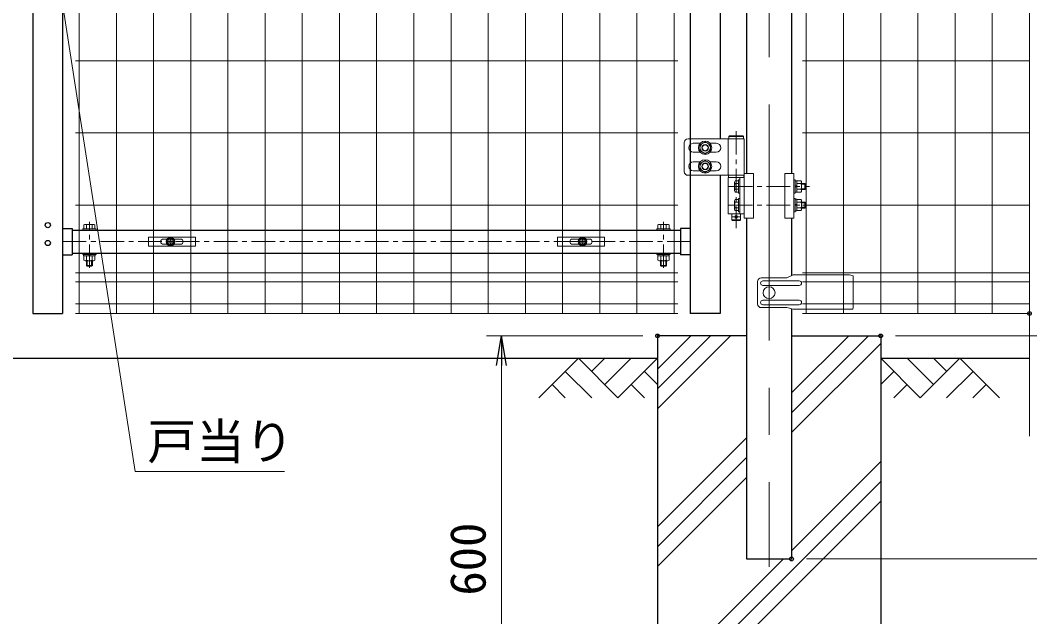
# Model space of a CAD drawing. Units: millimetres, scale not verified. Extents: x -4200 to 4200, y -2970 to 2970.
# Drawn here: x 1235 to 2593, y -985 to -182 of the extents above; entities that cross this region are included whole.
import ezdxf
from ezdxf.enums import TextEntityAlignment as Align

# ---------------------------------------------------------------- set-up
doc = ezdxf.new("R2010")
doc.units = ezdxf.units.MM
doc.header["$LTSCALE"] = 10
doc.header["$PDMODE"] = 32
doc.header["$PDSIZE"] = 5
doc.linetypes.add('USER1', pattern=[50.8, 31.75, -6.35, 6.35, -6.35])
for name, color, linetype, lineweight in [('0-1_D-STR4', 7, 'Continuous', 25), ('0-2_D-BGD', 7, 'Continuous', 25), ('0-3_D-STR1', 1, 'Continuous', 25), ('0-4_D-BMK', 2, 'USER1', 13), ('0-5_D-STR-DIM', 7, 'Continuous', 13), ('0-7_Defpoints', 6, 'Continuous', 25), ('0-8_D-STR3', 3, 'Continuous', 13), ('0-9_D-DCR-HCH', 7, 'Continuous', 13), ('0-A_D-STR-TXT', 7, 'Continuous', 13), ('0-C_D-STR2', 7, 'Continuous', 13)]:
    doc.layers.add(name, color=color, linetype=linetype, lineweight=lineweight)
doc.layers.add('0-6_0', color=7, linetype='Continuous')
doc.styles.add('ＭＳ ゴシック', font='')
doc.styles.get('ＭＳ ゴシック').set_extended_font_data('MS Gothic')

# ---------------------------------------------------------------- blocks, each defined once
blk = doc.blocks.new('_Open')
at = {"layer": '0-6_0'}
blk.add_line((-10, 1.667), (0, 0), dxfattribs=at)
blk.add_lwpolyline([(-10, -1.667), (0, 0), (-10, 0)], dxfattribs=at)
blk = doc.blocks.new('U34')
at = {"layer": '0-3_D-STR1'}
for p, q in [((9940, 17150), (9940, 300)), ((18380, 17150), (18380, 300)), ((18780, 16275), (18780, 2650)), ((9540, 9780), (9540, 300)), ((18780, 2160), (18780, 300)), ((9940, 1442.5), (10070, 1442.5)), ((10070, 1442.5), (10070, 1092.5)), ((10070, 1422.5), (18250, 1422.5)), ((18380, 1442.5), (18250, 1442.5)), ((18250, 1442.5), (18250, 1092.5)), ((9940, 1092.5), (10070, 1092.5)), ((10070, 1112.5), (18250, 1112.5)), ((18380, 1092.5), (18250, 1092.5)), ((9540, 300), (9940, 300)), ((18780, 300), (18380, 300))]:
    blk.add_line(p, q, dxfattribs=at)
for centre in [(9740, 1490), (9740, 1250)]:
    blk.add_circle(centre, 35, dxfattribs=at)
at = {"layer": '0-4_D-BMK'}
for p, q in [((18996.8, 2755.4), (18996.8, 1450.6)), ((18898.8, 2010), (19980.8, 2010)), ((18898.8, 1760), (19980.8, 1760)), ((10300, 914), (10300, 1534.9)), ((18020, 914), (18020, 1534.9)), ((19046.8, 1600), (18946.8, 1600)), ((9940, 1267.5), (18380, 1267.5))]:
    blk.add_line(p, q, dxfattribs=at)
at = {"layer": '0-7_Defpoints'}
for centre in [(11390, 1267.5), (16930, 1267.5)]:
    blk.add_circle(centre, 40, dxfattribs=at)
at = {"layer": '0-8_D-STR3'}
for p, q in [((18299.7, 2600), (18299.7, 2210)), ((18888.3, 2650), (18349.7, 2650)), ((18512.9, 2590), (18419.7, 2590)), ((18647.1, 2590), (18729.7, 2590)), ((19105.3, 2650), (18888.3, 2650)), ((18888.3, 2160), (18888.3, 2650)), ((19105.3, 2650), (18888.3, 2650)), ((18906.8, 2690), (18896.8, 2680)), ((19096.8, 2680), (18896.8, 2680)), ((18896.8, 2650), (18896.8, 2680)), ((19096.8, 2650), (18896.8, 2650)), ((19086.8, 2690), (18906.8, 2690)), ((19086.8, 2690), (19096.8, 2680)), ((19096.8, 2650), (19096.8, 2680)), ((19105.3, 2650), (19105.3, 1585)), ((18512.9, 2470), (18419.7, 2470)), ((18647.1, 2470), (18729.7, 2470)), ((18512.9, 2340), (18419.7, 2340)), ((18647.1, 2340), (18729.7, 2340)), ((18512.9, 2220), (18419.7, 2220)), ((18647.1, 2220), (18729.7, 2220)), ((19105.3, 2185), (19230.3, 2185)), ((19230.3, 2185), (19230.3, 1585)), ((19649.5, 2185), (19649.5, 1585)), ((19774.5, 2185), (19649.5, 2185)), ((19774.5, 2185), (19774.5, 1585)), ((18888.3, 2160), (18349.7, 2160)), ((19105.3, 2160), (18888.3, 2160)), ((19105.3, 2160), (18888.3, 2160)), ((18888.3, 1640), (18888.3, 2130)), ((18888.3, 2130), (19105.3, 2130)), ((18891.8, 2130), (18891.8, 2160)), ((18891.8, 2160), (19101.8, 2160)), ((19101.8, 2130), (18891.8, 2130)), ((18974.3, 2066.3), (18974.3, 1953.7)), ((18985.1, 2085), (19029.3, 2085)), ((18985.1, 2047.6), (19029.3, 2047.6)), ((19029.3, 1920), (19029.3, 2100)), ((19029.3, 2085), (19029.3, 1935)), ((19045.3, 1640), (19045.3, 2130)), ((19101.8, 2130), (19101.8, 2160)), ((19774.5, 2100), (19790.5, 2100)), ((19774.5, 1920), (19774.5, 2100)), ((19790.5, 2100), (19790.5, 1920)), ((19790.5, 2087), (19790.5, 1933)), ((19810.5, 2085), (19868.5, 2085)), ((19810.5, 2085), (19810.5, 1935)), ((19810.5, 2047.5), (19868.5, 2047.5)), ((19875.5, 2067.8), (19875.5, 1952.3)), ((19875.5, 2050), (19919.3, 2050)), ((19919.3, 2050), (19929.3, 2040)), ((18985.1, 1972.4), (19029.3, 1972.4)), ((18985.1, 1935), (19029.3, 1935)), ((19029.3, 1920), (19045.3, 1920)), ((19774.5, 1920), (19790.5, 1920)), ((19790.5, 2020.7), (19810.5, 2009.1)), ((19790.5, 2013.8), (19810.5, 2002.2)), ((19790.5, 1933), (19810.5, 1933)), ((19810.5, 1972.5), (19868.5, 1972.5)), ((19810.5, 1935), (19868.5, 1935)), ((19875.5, 1980), (19929.3, 1980)), ((19875.5, 1970), (19919.3, 1970)), ((18974.3, 1816.3), (18974.3, 1703.7)), ((18985.1, 1835), (19029.3, 1835)), ((18985.1, 1797.6), (19029.3, 1797.6)), ((19029.3, 1670), (19029.3, 1850)), ((19029.3, 1835), (19029.3, 1685)), ((19774.5, 1850), (19790.5, 1850)), ((19774.5, 1670), (19774.5, 1850)), ((19790.5, 1850), (19790.5, 1670)), ((19790.5, 1837), (19790.5, 1683)), ((19790.5, 1770.7), (19810.5, 1759.1)), ((19810.5, 1835), (19868.5, 1835)), ((19810.5, 1835), (19810.5, 1685)), ((19810.5, 1797.5), (19868.5, 1797.5)), ((19875.5, 1817.8), (19875.5, 1702.3)), ((19875.5, 1800), (19919.3, 1800)), ((19919.3, 1800), (19929.3, 1790)), ((19105.3, 1640), (18888.3, 1640)), ((18936.8, 1640), (18936.8, 1560)), ((18985.1, 1722.4), (19029.3, 1722.4)), ((18985.1, 1685), (19029.3, 1685)), ((19029.3, 1670), (19045.3, 1670)), ((19056.8, 1640), (19056.8, 1560)), ((19774.5, 1670), (19790.5, 1670)), ((19790.5, 1763.8), (19810.5, 1752.2)), ((19790.5, 1683), (19810.5, 1683)), ((19810.5, 1722.5), (19868.5, 1722.5)), ((19810.5, 1685), (19868.5, 1685)), ((19875.5, 1730), (19929.3, 1730)), ((19875.5, 1720), (19919.3, 1720)), ((10356.3, 1498.5), (10243.8, 1498.5)), ((17963.7, 1498.5), (18076.3, 1498.5)), ((18936.8, 1560), (18946.8, 1550)), ((18936.8, 1560), (19056.8, 1560)), ((18946.8, 1550), (19046.8, 1550)), ((19046.8, 1550), (19056.8, 1560)), ((19105.3, 1585), (19230.3, 1585)), ((19774.5, 1585), (19649.5, 1585)), ((10210, 1438.5), (10210, 1422.5)), ((10210, 1438.5), (10390, 1438.5)), ((10210, 1422.5), (10390, 1422.5)), ((10225, 1438.5), (10225, 1493)), ((10375, 1438.5), (10225, 1438.5)), ((10262.5, 1438.5), (10262.5, 1493)), ((10337.5, 1438.5), (10337.5, 1493)), ((10375, 1438.5), (10375, 1493)), ((10390, 1438.5), (10390, 1422.5)), ((17930, 1438.5), (17930, 1422.5)), ((18110, 1438.5), (17930, 1438.5)), ((18110, 1422.5), (17930, 1422.5)), ((17945, 1438.5), (17945, 1493)), ((17945, 1438.5), (18095, 1438.5)), ((17982.5, 1438.5), (17982.5, 1493)), ((18057.5, 1438.5), (18057.5, 1493)), ((18095, 1438.5), (18095, 1493)), ((18110, 1438.5), (18110, 1422.5)), ((10210, 1112.5), (10210, 1096.5)), ((10210, 1112.5), (10390, 1112.5)), ((10210, 1096.5), (10390, 1096.5)), ((10303.8, 1076.5), (10292.2, 1096.5)), ((10310.7, 1076.5), (10299.2, 1096.5)), ((10390, 1112.5), (10390, 1096.5)), ((17930, 1112.5), (17930, 1096.5)), ((18110, 1112.5), (17930, 1112.5)), ((18110, 1096.5), (17930, 1096.5)), ((18009.3, 1076.5), (18020.9, 1096.5)), ((18016.2, 1076.5), (18027.8, 1096.5)), ((18110, 1112.5), (18110, 1096.5)), ((10225, 1076.5), (10225, 1017)), ((10243.8, 1011.5), (10356.3, 1011.5)), ((10260, 948.5), (10260, 1011.5)), ((10262.5, 1076.5), (10262.5, 1017)), ((10270, 938.5), (10270, 1011.5)), ((10330, 938.5), (10330, 1011.5)), ((10337.5, 1076.5), (10337.5, 1017)), ((10340, 948.5), (10340, 1011.5)), ((10375, 1076.5), (10375, 1017)), ((17945, 1076.5), (17945, 1017)), ((18076.3, 1011.5), (17963.7, 1011.5)), ((17980, 948.5), (17980, 1011.5)), ((17982.5, 1076.5), (17982.5, 1017)), ((17990, 938.5), (17990, 1011.5)), ((18050, 938.5), (18050, 1011.5)), ((18057.5, 1076.5), (18057.5, 1017)), ((18060, 948.5), (18060, 1011.5)), ((18095, 1076.5), (18095, 1017)), ((10260, 948.5), (10270, 938.5)), ((10260, 948.5), (10340, 948.5)), ((10330, 938.5), (10270, 938.5)), ((10330, 938.5), (10340, 948.5)), ((17990, 938.5), (17980, 948.5)), ((18060, 948.5), (17980, 948.5)), ((17990, 938.5), (18050, 938.5)), ((18060, 948.5), (18050, 938.5))]:
    blk.add_line(p, q, dxfattribs=at)
for points in [[(18580, 2611), (18509.9, 2570.5), (18509.9, 2489.5), (18580, 2449), (18650.2, 2489.5), (18650.2, 2570.5)], [(18580, 2361), (18509.9, 2320.5), (18509.9, 2239.5), (18580, 2199), (18650.2, 2239.5), (18650.2, 2320.5)]]:
    blk.add_lwpolyline(points, close=True, dxfattribs=at)
for points in [[(19029.3, 2100), (19045.3, 2100), (19045.3, 1920)], [(19790.5, 2087), (19810.5, 2087), (19810.5, 1933)], [(19875.5, 2040), (19929.3, 2040), (19929.3, 1980)], [(19919.3, 2050), (19919.3, 1970), (19929.3, 1980)], [(19029.3, 1850), (19045.3, 1850), (19045.3, 1670)], [(19790.5, 1837), (19810.5, 1837), (19810.5, 1683)], [(19875.5, 1790), (19929.3, 1790), (19929.3, 1730)], [(19919.3, 1800), (19919.3, 1720), (19929.3, 1730)], [(10377, 1076.5), (10223, 1076.5), (10223, 1096.5)], [(10377, 1076.5), (10377, 1096.5), (10223, 1096.5)], [(17943, 1076.5), (18097, 1076.5), (18097, 1096.5)], [(17943, 1076.5), (17943, 1096.5), (18097, 1096.5)]]:
    blk.add_lwpolyline(points, dxfattribs=at)
for centre, radius in [((18580, 2530), 90), ((18580, 2530), 70.3), ((18580, 2530), 45), ((18580, 2530), 40), ((18580, 2280), 90), ((18580, 2280), 70.3), ((18580, 2280), 45), ((18580, 2280), 40), ((18996.8, 1600), 20)]:
    blk.add_circle(centre, radius, dxfattribs=at)
for centre, radius, start, end in [((18349.7, 2600), 50, 90, 180), ((18419.7, 2530), 60, 90, 270), ((18729.7, 2530), 60, 270, 90), ((18419.7, 2280), 60, 90, 270), ((18729.7, 2280), 60, 270, 90), ((18349.7, 2210), 50, 180, 270), ((18995.9, 2066.3), 21.6, 120, 240), ((19045.1, 2010), 70.8, 147.93138, 212.06862), ((19847.1, 2066.3), 28.5, 318.83491, 41.16509), ((19771.6, 2010), 104, 338.85295, 21.14705), ((18995.9, 1953.7), 21.6, 120, 240), ((19847.1, 1953.8), 28.5, 318.86505, 41.13495), ((18995.9, 1816.3), 21.6, 120, 240), ((19045.1, 1760), 70.8, 147.93138, 212.06862), ((19847.1, 1816.3), 28.5, 318.83491, 41.16509), ((19771.6, 1760), 104, 338.85295, 21.14705), ((18995.9, 1703.7), 21.6, 120, 240), ((19847.1, 1703.8), 28.5, 318.86505, 41.13495), ((10243.8, 1464), 34.5, 57.13278, 122.86722), ((10300, 1368.6), 129.9, 73.22135, 106.77865), ((10356.3, 1464), 34.5, 57.13278, 122.86722), ((17963.7, 1464), 34.5, 57.13278, 122.86722), ((18020, 1368.6), 129.9, 73.22135, 106.77865), ((18076.3, 1464), 34.5, 57.13278, 122.86722), ((10243.8, 1046), 34.5, 237.13278, 302.86722), ((10300, 1141.4), 129.9, 253.22135, 286.77865), ((10356.3, 1046), 34.5, 237.13278, 302.86722), ((17963.7, 1046), 34.5, 237.13278, 302.86722), ((18020, 1141.4), 129.9, 253.22135, 286.77865), ((18076.3, 1046), 34.5, 237.13278, 302.86722)]:
    blk.add_arc(centre, radius, start, end, dxfattribs=at)
blk = doc.blocks.new('A$Cc5bff5c2')
at = {"layer": '0-8_D-STR3'}
for p, q in [((-297.7, 60), (337.3, 60)), ((-297.7, -60), (-297.7, 60)), ((-95.2, 35), (-45.6, 35)), ((-18.5, 4.2), (-31.5, 3.9)), ((-31.5, 3.9), (-31.5, -4)), ((-4, 31.5), (-4.2, 18.5)), ((-4, 31.5), (4, 31.5)), ((4, 31.5), (4.2, 18.5)), ((18.5, 4.2), (31.5, 3.9)), ((31.5, 3.9), (31.5, -4)), ((45.6, 35), (134.8, 35)), ((-95.2, -35), (-45.6, -35)), ((-18.5, -4.2), (-31.5, -4)), ((-4, -31.5), (-4.2, -18.5)), ((18.5, -4.2), (31.5, -4)), ((45.6, -35), (134.8, -35))]:
    blk.add_line(p, q, dxfattribs=at)
for points in [[(-297.7, -60), (337.3, -60), (337.3, 60)], [(-4, -31.5), (4, -31.5), (4.2, -18.5)]]:
    blk.add_lwpolyline(points, dxfattribs=at)
for radius in [57.5, 52.5]:
    blk.add_circle((0, 0), radius, dxfattribs=at)
for centre, radius, start, end in [((-95.2, 0), 35, 90, 270), ((-19.1, 19), 14.9, 270, 0), ((19.1, 19), 14.9, 180, 270), ((134.8, 0), 35, 270, 90), ((-19.1, -19), 14.9, 0, 90), ((19.1, -19), 14.9, 90, 180)]:
    blk.add_arc(centre, radius, start, end, dxfattribs=at)
blk = doc.blocks.new('A$C5ba32ecb')
at = {"layer": '0-8_D-STR3'}
for p, q in [((-337.5, 60), (297.5, 60)), ((-337.5, -60), (-337.5, 60)), ((-135, 35), (-45.6, 35)), ((-18.5, 4.2), (-31.5, 3.9)), ((-31.5, 3.9), (-31.5, -4)), ((-4, 31.5), (-4.2, 18.5)), ((-4, 31.5), (4, 31.5)), ((4, 31.5), (4.2, 18.5)), ((18.5, 4.2), (31.5, 3.9)), ((31.5, 3.9), (31.5, -4)), ((45.6, 35), (95, 35)), ((-135, -35), (-45.6, -35)), ((-18.5, -4.2), (-31.5, -4)), ((-4, -31.5), (-4.2, -18.5)), ((18.5, -4.2), (31.5, -4)), ((45.6, -35), (95, -35))]:
    blk.add_line(p, q, dxfattribs=at)
for points in [[(-337.5, -60), (297.5, -60), (297.5, 60)], [(-4, -31.5), (4, -31.5), (4.2, -18.5)]]:
    blk.add_lwpolyline(points, dxfattribs=at)
for radius in [57.5, 52.5]:
    blk.add_circle((0, 0), radius, dxfattribs=at)
for centre, radius, start, end in [((-135, 0), 35, 90, 270), ((-19.1, 19), 14.9, 270, 0), ((19.1, 19), 14.9, 180, 270), ((95, 0), 35, 270, 90), ((-19.1, -19), 14.9, 0, 90), ((19.1, -19), 14.9, 90, 180)]:
    blk.add_arc(centre, radius, start, end, dxfattribs=at)

msp = doc.modelspace()

# ---------------------------------------------------------------- linework, layer by layer
at = {"layer": '0-1_D-STR4'}
for p, q in [((2211.74, -607.01), (2091.99, -607.01)), ((2091.99, -607.01), (2091.99, -1207.01)), ((2272.24, -607.01), (2391.99, -607.01)), ((2391.99, -607.01), (2391.99, -1207.01))]:
    msp.add_line(p, q, dxfattribs=at)
at = {"layer": '0-2_D-BGD'}
for p, q in [((391.99, -637.01), (2091.99, -637.01)), ((2391.99, -637.01), (2591.99, -637.01))]:
    msp.add_line(p, q, dxfattribs=at)
at = {"layer": '0-3_D-STR1'}
for p, q in [((2211.74, 9.24), (2211.74, -388.51)), ((2272.24, 9.24), (2272.24, -388.51)), ((2211.74, -448.51), (2211.74, -907.01)), ((2272.24, -448.51), (2272.24, -525.93)), ((2272.24, -570.4), (2272.24, -907.01)), ((2211.74, -907.01), (2272.24, -907.01))]:
    msp.add_line(p, q, dxfattribs=at)
at = {"layer": '0-4_D-BMK'}
msp.add_line((2241.99, 1228.23), (2241.99, -917.59), dxfattribs=at)
at = {"layer": '0-5_D-STR-DIM'}
for p, q in [((2071.99, -607.01), (1861.99, -607.01)), ((2411.99, -607.01), (2881.44, -607.01)), ((2411.99, -607.01), (3001.44, -607.01)), ((2411.99, -607.01), (3001.44, -607.01)), ((1881.99, -647.01), (1881.99, -1167.01)), ((2292.24, -907.01), (3121.44, -907.01)), ((2292.24, -907.01), (3001.44, -907.01))]:
    msp.add_line(p, q, dxfattribs=at)
at = {"layer": '0-7_Defpoints'}
for p in [(2591.99, -577.01), (2091.99, -607.01), (2391.99, -607.01), (2272.24, -907.01)]:
    msp.add_point(p, dxfattribs=at)
at = {"layer": '0-8_D-STR3'}
for p, q in [((2265.97, -529.01), (2231.5, -529.01)), ((2274.12, -525.01), (2265.97, -529.01)), ((2349.99, -525.01), (2274.12, -525.01)), ((2349.99, -525.01), (2354.99, -526.01)), ((2354.99, -526.01), (2354.99, -569.83)), ((2226.5, -534.01), (2226.5, -564.01)), ((2282.58, -533.01), (2233.58, -533.01)), ((2282.58, -539.01), (2233.58, -539.01)), ((2265.97, -569.01), (2231.5, -569.01)), ((2282.58, -559.01), (2233.58, -559.01)), ((2282.58, -565.01), (2233.58, -565.01)), ((2265.97, -569.01), (2274.2, -570.83)), ((2274.2, -570.83), (2353.99, -570.83))]:
    msp.add_line(p, q, dxfattribs=at)
msp.add_circle((2241.99, -549.01), 8, dxfattribs=at)
for centre, radius, start, end in [((2231.5, -534.01), 5, 90, 180), ((2233.58, -536.01), 3, 90, 270), ((2282.58, -536.01), 3, 270, 90), ((2231.5, -564.01), 5, 180, 270), ((2233.58, -562.01), 3, 90, 270), ((2282.58, -562.01), 3, 270, 90), ((2353.99, -569.83), 1, 270, 0)]:
    msp.add_arc(centre, radius, start, end, dxfattribs=at)
at = {"layer": '0-9_D-DCR-HCH'}
for p, q in [((2091.99, -704.91), (2189.89, -607.01)), ((2091.99, -678.39), (2163.37, -607.01)), ((2091.99, -651.88), (2136.86, -607.01)), ((2272.24, -710.27), (2375.5, -607.01)), ((2272.24, -683.76), (2348.99, -607.01)), ((2272.24, -736.79), (2391.99, -617.04)), ((1985.57, -637.01), (1932.35, -690.22)), ((1985.57, -637.01), (2038.78, -690.22)), ((2003.3, -654.75), (2021.04, -637.01)), ((2021.04, -672.49), (2056.52, -637.01)), ((2038.78, -690.22), (2091.99, -637.01)), ((2445.2, -690.22), (2391.99, -637.01)), ((2462.94, -672.49), (2427.47, -637.01)), ((2498.41, -637.01), (2445.2, -690.22)), ((2480.77, -654.84), (2462.94, -637.01)), ((2498.41, -637.01), (2551.63, -690.22)), ((1967.83, -654.75), (2003.47, -690.22)), ((2074.25, -654.75), (2091.99, -672.4)), ((2409.73, -654.75), (2391.99, -672.4)), ((2516.15, -654.75), (2480.51, -690.22)), ((1950.09, -672.49), (1967.91, -690.22)), ((2056.52, -672.49), (2074.33, -690.22)), ((2427.47, -672.49), (2409.65, -690.22)), ((2533.89, -672.49), (2516.07, -690.22)), ((2091.99, -864.01), (2211.74, -744.26)), ((2091.99, -890.52), (2211.74, -770.77)), ((2272.24, -895.89), (2391.99, -776.14)), ((2091.99, -917.04), (2211.74, -797.29)), ((2091.99, -1102.66), (2391.99, -802.66)), ((2091.99, -1129.17), (2391.99, -829.17)), ((2091.99, -1076.14), (2261.12, -907.01))]:
    msp.add_line(p, q, dxfattribs=at)
at = {"layer": '0-A_D-STR-TXT'}
msp.add_lwpolyline([(1590.44, -789.45), (1389.38, -789.45), (1248.11, 123.46)], dxfattribs=at)
at = {"layer": '0-C_D-STR2'}
for p, q in [((1314.24, 1192.99), (1314.24, -577.01)), ((1364.24, 1192.99), (1364.24, -577.01)), ((1414.24, 1192.99), (1414.24, -577.01)), ((2014.24, 1192.99), (2014.24, -577.01)), ((2064.24, 1192.99), (2064.24, -577.01)), ((2114.24, 1192.99), (2114.24, -577.01)), ((2341.99, 1192.99), (2341.99, -577.01)), ((2391.99, 1192.99), (2391.99, -577.01)), ((2441.99, 1192.99), (2441.99, -577.01)), ((2491.99, 1192.99), (2491.99, -577.01)), ((2541.99, 1192.99), (2541.99, -577.01)), ((1464.24, 619.74), (1464.24, -577.01)), ((1514.24, 619.74), (1514.24, -577.01)), ((1564.24, 619.74), (1564.24, -577.01)), ((1614.24, 619.74), (1614.24, -577.01)), ((1664.24, 619.74), (1664.24, -577.01)), ((1714.24, 619.74), (1714.24, -577.01)), ((1764.24, 619.74), (1764.24, -577.01)), ((1814.24, 619.74), (1814.24, -577.01)), ((1864.24, 619.74), (1864.24, -577.01)), ((1914.24, 619.74), (1914.24, -577.01)), ((1964.24, 619.74), (1964.24, -577.01)), ((2291.99, 9.24), (2291.99, -577.01)), ((2119.24, -237.01), (1309.24, -237.01)), ((2591.99, -237.01), (2286.99, -237.01)), ((2119.24, -334.01), (1309.24, -334.01)), ((2591.99, -334.01), (2286.99, -334.01)), ((2119.24, -431.01), (1309.24, -431.01)), ((2591.99, -431.01), (2286.99, -431.01)), ((2119.24, -522.25), (1309.24, -522.25)), ((2591.99, -522.25), (2286.99, -522.25)), ((2119.24, -534.11), (1309.24, -534.11)), ((2591.99, -534.11), (2286.99, -534.11)), ((2119.24, -563.91), (1309.24, -563.91)), ((2591.99, -563.91), (2286.99, -563.91)), ((2119.24, -577.01), (1309.24, -577.01)), ((2591.99, -577.01), (2286.99, -577.01))]:
    msp.add_line(p, q, dxfattribs=at)
msp.add_lwpolyline([(2591.99, -742.01), (2591.99, 282.34), (2556.75, 295.16), (2627.23, 320.81), (2591.99, 333.64), (2591.99, 1252.99)], dxfattribs=at)

# ---------------------------------------------------------------- block references
at = {"layer": '0-5_D-STR-DIM', "xscale": 0.1, "yscale": 0.1}
for name, p in [('U34', (297.99, -607.01)), ('A$Cc5bff5c2', (1437.02, -480.26)), ('A$C5ba32ecb', (1990.99, -480.26))]:
    msp.add_blockref(name, p, dxfattribs=at)
at = {"layer": '0-5_D-STR-DIM', "xscale": 4, "yscale": 4, "rotation": 90}
msp.add_blockref('_Open', (1881.99, -607.01), dxfattribs=at)

# ---------------------------------------------------------------- texts
at = {"layer": '0-5_D-STR-DIM', "style": 'ＭＳ ゴシック'}
msp.add_text('600', height=48.09, rotation=90, dxfattribs=at).set_placement((1875.24, -956.26), align=Align.BOTTOM_LEFT)
at = {"layer": '0-A_D-STR-TXT', "style": 'ＭＳ ゴシック'}
msp.add_text('戸当り', height=48.09, dxfattribs=at).set_placement((1405.85, -787.41), align=Align.BOTTOM_LEFT)

doc.saveas('drawing.dxf')
